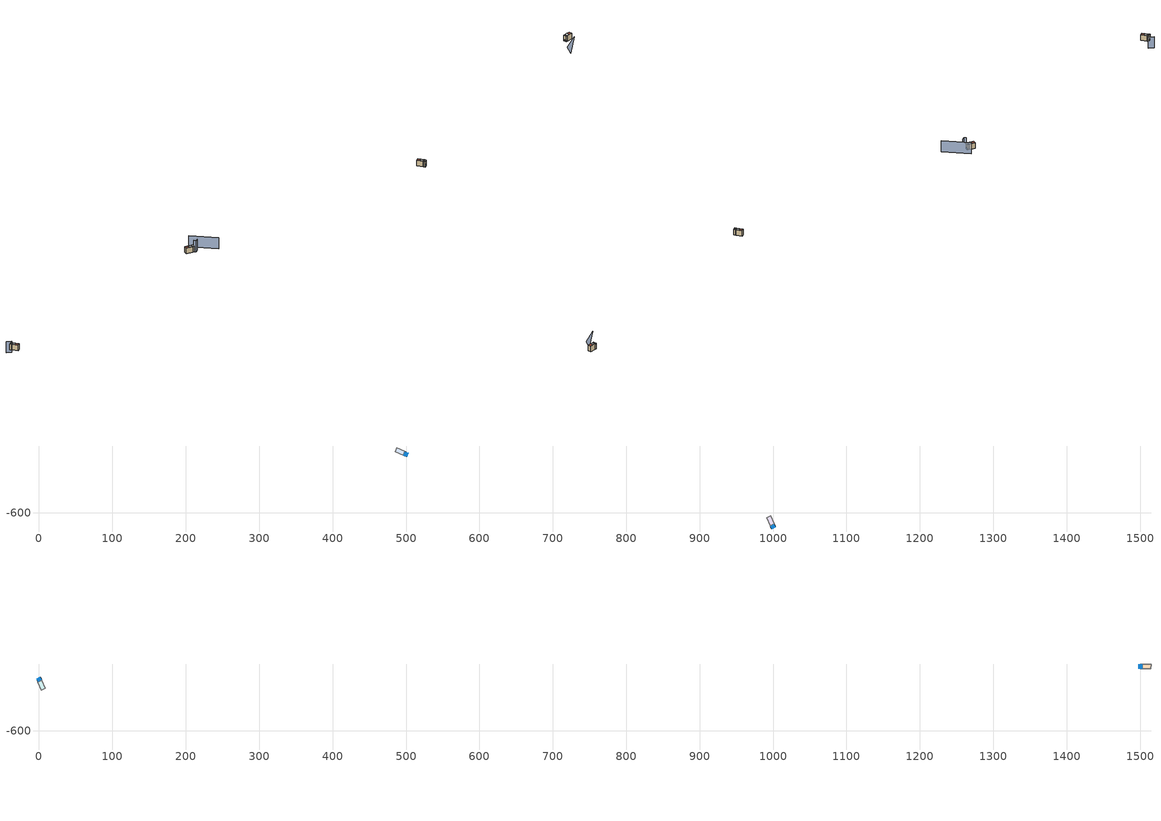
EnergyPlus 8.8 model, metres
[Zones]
1Perim
 floor adiabatic (115mmSandLimeBrick): 498.76,-522.55 496.12,-521.46 498.42,-515.91 501.06,-517.01 z0
 wall outside (U0-4): 498.76,-522.55 501.06,-517.01 z0:10.48
 wall to 1Core (115mmSandLimeBrick): 498.42,-515.91 496.12,-521.46 z0:10.48
 wall adiabatic (115mmSandLimeBrick): 501.06,-517.01 498.42,-515.91 / 496.12,-521.46 498.76,-522.55 z0:10.48
 window (Double): 498.8,-522.46 501.02,-517.1 z0.85:3.02
 ceiling adiabatic (115mmSandLimeBrick): 498.76,-522.55 501.06,-517.01 499.74,-516.46 497.44,-522 z10.48
 roof outside (U0-3): 497.44,-522 499.74,-516.46 498.42,-515.91 496.12,-521.46 z10.48
1Core
 floor adiabatic (115mmSandLimeBrick): 496.12,-521.46 485.09,-516.89 487.39,-511.34 498.42,-515.91 z0
 wall adiabatic (115mmSandLimeBrick): 498.42,-515.91 487.39,-511.34 485.09,-516.89 496.12,-521.46 z0:10.48
 ceiling adiabatic (115mmSandLimeBrick): 496.12,-521.46 498.42,-515.91 492.9,-513.63 490.61,-519.17 z10.48
 roof outside (U0-3): 490.61,-519.17 492.9,-513.63 487.39,-511.34 485.09,-516.89 z10.48
2Perim
 floor adiabatic (115mmSandLimeBrick): 997.21,-619.99 996.07,-617.37 1001.57,-614.98 1002.71,-617.6 z0
 wall outside (U0-4): 997.21,-619.99 1002.71,-617.6 z0:10.48
 wall to 2Core (115mmSandLimeBrick): 1001.57,-614.98 996.07,-617.37 z0:10.48
 wall adiabatic (115mmSandLimeBrick): 1002.71,-617.6 1001.57,-614.98 / 996.07,-617.37 997.21,-619.99 z0:10.48
 window (Double): 997.3,-619.95 1002.62,-617.64 z0.85:3.02
 ceiling adiabatic (115mmSandLimeBrick): 997.21,-619.99 1002.71,-617.6 1002.14,-616.29 996.64,-618.68 z10.48
 roof outside (U0-3): 996.64,-618.68 1002.14,-616.29 1001.57,-614.98 996.07,-617.37 z10.48
2Core
 floor adiabatic (115mmSandLimeBrick): 996.07,-617.37 991.31,-606.43 996.81,-604.03 1001.57,-614.98 z0
 wall adiabatic (115mmSandLimeBrick): 1001.57,-614.98 996.81,-604.03 991.31,-606.43 996.07,-617.37 z0:10.48
 ceiling adiabatic (115mmSandLimeBrick): 996.07,-617.37 1001.57,-614.98 999.19,-609.51 993.69,-611.9 z10.48
 roof outside (U0-3): 993.69,-611.9 999.19,-609.51 996.81,-604.03 991.31,-606.43 z10.48
0Perim
 floor adiabatic (115mmSandLimeBrick): 2.79,-528.49 3.93,-531.12 -1.57,-533.51 -2.71,-530.89 z10.48
 wall outside (U0-4): 2.79,-528.49 -2.71,-530.89 z10.48:20.97
 wall to 0Core (115mmSandLimeBrick): -1.57,-533.51 3.93,-531.12 z10.48:20.97
 wall adiabatic (115mmSandLimeBrick): -2.71,-530.89 -1.57,-533.51 / 3.93,-531.12 2.79,-528.49 z10.48:20.97
 window (Double): 2.7,-528.53 -2.62,-530.85 z11.34:13.5
 ceiling adiabatic (115mmSandLimeBrick): 2.79,-528.49 -2.71,-530.89 -2.14,-532.2 3.36,-529.8 z20.97
 roof outside (U0-3): 3.36,-529.8 -2.14,-532.2 -1.57,-533.51 3.93,-531.12 z20.97
0Core
 floor adiabatic (115mmSandLimeBrick): 3.93,-531.12 8.69,-542.06 3.19,-544.45 -1.57,-533.51 z10.48
 wall adiabatic (115mmSandLimeBrick): -1.57,-533.51 3.19,-544.45 8.69,-542.06 3.93,-531.12 z10.48:20.97
 ceiling adiabatic (115mmSandLimeBrick): 3.93,-531.12 -1.57,-533.51 0.81,-538.98 6.31,-536.59 z20.97
 roof outside (U0-3): 6.31,-536.59 0.81,-538.98 3.19,-544.45 8.69,-542.06 z20.97
3Perim
 floor adiabatic (115mmSandLimeBrick): 1500.1,-509.38 1502.96,-509.38 1502.96,-515.38 1500.1,-515.38 z10.48
 wall outside (U0-4): 1500.1,-509.38 1500.1,-515.38 z10.48:20.97
 wall to 3Core (115mmSandLimeBrick): 1502.96,-515.38 1502.96,-509.38 z10.48:20.97
 wall adiabatic (115mmSandLimeBrick): 1500.1,-515.38 1502.96,-515.38 / 1502.96,-509.38 1500.1,-509.38 z10.48:20.97
 window (Double): 1500.1,-509.48 1500.1,-515.28 z11.34:13.5
 ceiling adiabatic (115mmSandLimeBrick): 1500.1,-509.38 1500.1,-515.38 1501.53,-515.38 1501.53,-509.38 z20.97
 roof outside (U0-3): 1501.53,-509.38 1501.53,-515.38 1502.96,-515.38 1502.96,-509.38 z20.97
3Core
 floor adiabatic (115mmSandLimeBrick): 1502.96,-509.38 1514.89,-509.38 1514.89,-515.38 1502.96,-515.38 z10.48
 wall adiabatic (115mmSandLimeBrick): 1502.96,-515.38 1514.89,-515.38 1514.89,-509.38 1502.96,-509.38 z10.48:20.97
 ceiling adiabatic (115mmSandLimeBrick): 1502.96,-509.38 1502.96,-515.38 1508.93,-515.38 1508.93,-509.38 z20.97
 roof outside (U0-3): 1508.93,-509.38 1508.93,-515.38 1514.89,-515.38 1514.89,-509.38 z20.97
shading: 0.06,-519.93 6.85,-526.73 / 507.59,-522.39 500.89,-525.2 / 500.89,-525.2 499.37,-521.07 / 507.42,-503.9 534.8,-546.69 z0:20.97; 1468.76,-543.31,20.97 1506.89,-526.73,20.97 1487.83,-535.02,0
[Site:GroundTemperature:BuildingSurface]
14, 14, 14, 14, 14, 14, 14, 14, 14, 14, 14, 14
[Site:GroundReflectance]
0.2, 0.2, 0.2, 0.2, 0.2, 0.2, 0.2, 0.2, 0.2, 0.2, 0.2, 0.2
[Site:GroundReflectance:SnowModifier]
1, 1
[Building]
Building: North Axis {deg}=0; Terrain=Suburbs; Loads Convergence Tolerance Value=.04; Temperature Convergence Tolerance Value {deltaC}=.4; Solar Distribution=MinimalShadowing; Maximum Number of Warmup Days=25
[Construction]
115mmSandLimeBrick: Plaster_0.005_115mmSandLimeBrick, Sand-Lime Brick_0.08_115mmSandLimeBrick, Plaster_0.08_115mmSandLimeBrick
U0-4: XPS Board_0.06_U0-4, General Concrete_0.2_U0-4
U0-3: XPS Board_0.12_U0-3, General Concrete_0.2_U0-3
Double: Generic Clear Glass 6mm_0.006_Double, ARGON_0.0013_Double, Generic Clear Glass 6mm_0.006_Double
[Material] Roughness=Rough; Thermal Absorptance=0.9
Name | Thickness {m} | Conductivity {W/m-K} | Density {kg/m3} | Specific Heat {J/kg-K} | Solar Absorptance | Visible Absorptance
Plaster_0.005_115mmSandLimeBrick | 0.005 | 1 | 2000 | 1130 | 0.6 | 0.6
Sand-Lime Brick_0.08_115mmSandLimeBrick | 0.08 | 0.56 | 1200 | 1000 | 0.6 | 0.6
Plaster_0.08_115mmSandLimeBrick | 0.08 | 1 | 2000 | 1130 | 0.6 | 0.6
XPS Board_0.06_U0-4 | 0.06 | 0.034 | 35 | 1400 | 0.6 | 0.6
General Concrete_0.2_U0-4; General Concrete_0.2_U0-3 | 0.2 | 2 | 2400 | 950 | 0.7 | 0.7
XPS Board_0.12_U0-3 | 0.12 | 0.034 | 35 | 1400 | 0.6 | 0.6
[WindowMaterial:Glazing]
Generic Clear Glass 6mm_0.006_Double: Optical Data Type=SpectralAverage; Window Glass Spectral Data Set=SpectralAverage; Thickness {m}=0.006; Solar Transmittance at Normal Incidence=0.68; Front Side Solar Reflectance at Normal Incidence=0.09; Back Side Solar Reflectance at Normal Incidence=0.1; Visible Transmittance at Normal Incidence=0.81; Front Side Visible Reflectance at Normal Incidence=0.11; Back Side Visible Reflectance at Normal Incidence=0.12; Infrared Transmittance at Normal Incidence=0; Front Side Infrared Hemispherical Emissivity=0.2; Back Side Infrared Hemispherical Emissivity=0.2; Conductivity {W/m-K}=0.9; Dirt Correction Factor for Solar and Visible Transmittance=1
[WindowMaterial:Gas]
ARGON_0.0013_Double: Gas Type=ARGON; Thickness {m}=0.0013
[EnergyManagementSystem:Sensor]
Name | Output:Variable or Output:Meter Index Key | Output:Variable or Output:Meter
OutdoorTemp | Environment | Site Outdoor Air Drybulb Temperature
OutdoorRelHumid | Environment | Site Outdoor Air Relative Humidity
USRNATVENT_0Perim; USRNATVENT_1Perim; USRNATVENT_2Perim; USRNATVENT_3Perim | AllOff | Schedule Value
[Zone] Type=1; Multiplier=1; Zone Inside Convection Algorithm=TARP; Zone Outside Convection Algorithm=DOE-2
Name | Volume {m3} | Floor Area {m2}
0Perim; 1Perim; 2Perim; 3Perim | 179.767 | 17.1452
0Core; 1Core; 2Core; 3Core | 750.846 | 71.6117
[People] Number of People Schedule=60HrWk; Number of People Calculation Method=People/Area; People per Zone Floor Area {person/m2}=0.05; Fraction Radiant=0.3; Sensible Heat Fraction=AUTOCALCULATE; Carbon Dioxide Generation Rate {m3/s-W}=3.82e-08; Enable ASHRAE 55 Comfort Warnings=No; Mean Radiant Temperature Calculation Type=ZoneAveraged; Clothing Insulation Calculation Method=DynamicClothingModelASHRAE55; Thermal Comfort Model 1 Type=AdaptiveASH55
Name | Zone or ZoneList | Activity Level Schedule | Work Efficiency Schedule | Air Velocity Schedule
People 0Perim | 0Perim | 0PerimPeopleActivity | 0PerimWorkEfficiency | 0PerimAirVelocity
People 0Core | 0Core | 0CorePeopleActivity | 0CoreWorkEfficiency | 0CoreAirVelocity
People 1Perim | 1Perim | 1PerimPeopleActivity | 1PerimWorkEfficiency | 1PerimAirVelocity
People 1Core | 1Core | 1CorePeopleActivity | 1CoreWorkEfficiency | 1CoreAirVelocity
People 2Perim | 2Perim | 2PerimPeopleActivity | 2PerimWorkEfficiency | 2PerimAirVelocity
People 2Core | 2Core | 2CorePeopleActivity | 2CoreWorkEfficiency | 2CoreAirVelocity
People 3Perim | 3Perim | 3PerimPeopleActivity | 3PerimWorkEfficiency | 3PerimAirVelocity
People 3Core | 3Core | 3CorePeopleActivity | 3CoreWorkEfficiency | 3CoreAirVelocity
[ElectricEquipment] Schedule=60HrWk; Design Level Calculation Method=Watts/Area; Watts per Zone Floor Area {W/m2}=15; Fraction Latent=0; Fraction Radiant=.2; Fraction Lost=0
Name | Zone or ZoneList
0Perim Equipment 1 | 0Perim
0Core Equipment 1 | 0Core
1Perim Equipment 1 | 1Perim
1Core Equipment 1 | 1Core
2Perim Equipment 1 | 2Perim
2Core Equipment 1 | 2Core
3Perim Equipment 1 | 3Perim
3Core Equipment 1 | 3Core
[Lights] Schedule=60HrWk; Design Level Calculation Method=Watts/Area; Watts per Zone Floor Area {W/m2}=15; Return Air Fraction=0; Fraction Radiant=.42; Fraction Visible=.18; Fraction Replaceable=1
Name | Zone or ZoneList
0Perim General lighting | 0Perim
0Core General lighting | 0Core
1Perim General lighting | 1Perim
1Core General lighting | 1Core
2Perim General lighting | 2Perim
2Core General lighting | 2Core
3Perim General lighting | 3Perim
3Core General lighting | 3Core
[Daylighting:Controls] Daylighting Method=SplitFlux; Lighting Control Type=Continuous; Minimum Input Power Fraction for Continuous or ContinuousOff Dimming Control=0.1; Minimum Light Output Fraction for Continuous or ContinuousOff Dimming Control=0.1; Number of Stepped Control Steps=3; Probability Lighting will be Reset When Needed in Manual Stepped Control=1; Glare Calculation Azimuth Angle of View Direction Clockwise from Zone y-Axis {deg}=0; Maximum Allowable Discomfort Glare Index=22; Fraction of Zone Controlled by Reference Point 1=1; Illuminance Setpoint at Reference Point 1 {lux}=500
Name | Zone | Glare Calculation Daylighting Reference Point | Daylighting Reference Point 1
0Perim_DaylCtrl | 0Perim | 0Perim_DaylRefPt1 | 0Perim_DaylRefPt1
0Core_DaylCtrl | 0Core | 0Core_DaylRefPt1 | 0Core_DaylRefPt1
1Perim_DaylCtrl | 1Perim | 1Perim_DaylRefPt1 | 1Perim_DaylRefPt1
1Core_DaylCtrl | 1Core | 1Core_DaylRefPt1 | 1Core_DaylRefPt1
2Perim_DaylCtrl | 2Perim | 2Perim_DaylRefPt1 | 2Perim_DaylRefPt1
2Core_DaylCtrl | 2Core | 2Core_DaylRefPt1 | 2Core_DaylRefPt1
3Perim_DaylCtrl | 3Perim | 3Perim_DaylRefPt1 | 3Perim_DaylRefPt1
3Core_DaylCtrl | 3Core | 3Core_DaylRefPt1 | 3Core_DaylRefPt1
[ZoneControl:Thermostat]
Name | Zone or ZoneList | Control Type Schedule | Control 1
0Perim Thermostat | 0Perim | 0PerimZoneControlTypeSched | Dual Setpoint - Zone 0Perim
0Core Thermostat | 0Core | 0CoreZoneControlTypeSched | Dual Setpoint - Zone 0Core
1Perim Thermostat | 1Perim | 1PerimZoneControlTypeSched | Dual Setpoint - Zone 1Perim
1Core Thermostat | 1Core | 1CoreZoneControlTypeSched | Dual Setpoint - Zone 1Core
2Perim Thermostat | 2Perim | 2PerimZoneControlTypeSched | Dual Setpoint - Zone 2Perim
2Core Thermostat | 2Core | 2CoreZoneControlTypeSched | Dual Setpoint - Zone 2Core
3Perim Thermostat | 3Perim | 3PerimZoneControlTypeSched | Dual Setpoint - Zone 3Perim
3Core Thermostat | 3Core | 3CoreZoneControlTypeSched | Dual Setpoint - Zone 3Core
[ThermostatSetpoint:DualSetpoint]
Name | Heating Setpoint Temperature Schedule | Cooling Setpoint Temperature Schedule
Dual Setpoint - Zone 0Perim | 0PerimHeating_SP_Sch | 0PerimCooling_SP_Sch
Dual Setpoint - Zone 0Core | 0CoreHeating_SP_Sch | 0CoreCooling_SP_Sch
Dual Setpoint - Zone 1Perim | 1PerimHeating_SP_Sch | 1PerimCooling_SP_Sch
Dual Setpoint - Zone 1Core | 1CoreHeating_SP_Sch | 1CoreCooling_SP_Sch
Dual Setpoint - Zone 2Perim | 2PerimHeating_SP_Sch | 2PerimCooling_SP_Sch
Dual Setpoint - Zone 2Core | 2CoreHeating_SP_Sch | 2CoreCooling_SP_Sch
Dual Setpoint - Zone 3Perim | 3PerimHeating_SP_Sch | 3PerimCooling_SP_Sch
Dual Setpoint - Zone 3Core | 3CoreHeating_SP_Sch | 3CoreCooling_SP_Sch
[Zone equipment]
0Perim: 0Perim Ideal Loads Air
0Core: 0Core Ideal Loads Air
1Perim: 1Perim Ideal Loads Air
1Core: 1Core Ideal Loads Air
2Perim: 2Perim Ideal Loads Air
2Core: 2Core Ideal Loads Air
3Perim: 3Perim Ideal Loads Air
3Core: 3Core Ideal Loads Air
[ZoneHVAC:IdealLoadsAirSystem] Maximum Heating Supply Air Temperature {C}=30; Minimum Cooling Supply Air Temperature {C}=18; Maximum Heating Supply Air Humidity Ratio {kgWater/kgDryAir}=0.01; Minimum Cooling Supply Air Humidity Ratio {kgWater/kgDryAir}=0.008; Heating Limit=NoLimit; Maximum Heating Air Flow Rate {m3/s}=100; Cooling Limit=NoLimit; Maximum Cooling Air Flow Rate {m3/s}=100; Heating Availability Schedule=AllOn; Cooling Availability Schedule=AllOn; Dehumidification Control Type=None; Humidification Control Type=None; Demand Controlled Ventilation Type=OccupancySchedule; Outdoor Air Economizer Type=DifferentialEnthalpy; Heat Recovery Type=Enthalpy; Sensible Heat Recovery Effectiveness=0.7; Latent Heat Recovery Effectiveness=0.65
Name | Design Specification Outdoor Air Object
0Perim Ideal Loads Air | 0PerimMinFreshAir
0Core Ideal Loads Air | 0CoreMinFreshAir
1Perim Ideal Loads Air | 1PerimMinFreshAir
1Core Ideal Loads Air | 1CoreMinFreshAir
2Perim Ideal Loads Air | 2PerimMinFreshAir
2Core Ideal Loads Air | 2CoreMinFreshAir
3Perim Ideal Loads Air | 3PerimMinFreshAir
3Core Ideal Loads Air | 3CoreMinFreshAir
[DesignSpecification:OutdoorAir] Outdoor Air Method=Sum; Outdoor Air Flow per Person {m3/s-person}=0.0005; Outdoor Air Flow per Zone Floor Area {m3/s-m2}=0.0005; Outdoor Air Schedule=30HrWk
0PerimMinFreshAir; 0CoreMinFreshAir; 1PerimMinFreshAir; 1CoreMinFreshAir; 2PerimMinFreshAir; 2CoreMinFreshAir; 3PerimMinFreshAir; 3CoreMinFreshAir
[ZoneVentilation:DesignFlowRate] Schedule=AllOn; Design Flow Rate Calculation Method=AirChanges/Hour; Air Changes per Hour {1/hr}=0; Ventilation Type=NATURAL; Fan Pressure Rise {Pa}=0; Fan Total Efficiency=1; Constant Term Coefficient=1; Temperature Term Coefficient=0; Velocity Term Coefficient=0; Velocity Squared Term Coefficient=0; Minimum Indoor Temperature {C}=18; Delta Temperature {deltaC}=1; Maximum Wind Speed {m/s}=40
Name | Zone or ZoneList
0Perim ScheduledVent | 0Perim
1Perim ScheduledVent | 1Perim
2Perim ScheduledVent | 2Perim
3Perim ScheduledVent | 3Perim
[EnergyManagementSystem:Actuator] Actuated Component Type=Schedule:Constant; Actuated Component Control Type=Schedule Value
Name | Actuated Component Unique
NATVENT_AVAIL_SCHED_ACTUATOR_0Perim | NATVENT_AVAIL_SCHED_0Perim
NATVENT_AVAIL_SCHED_ACTUATOR_1Perim | NATVENT_AVAIL_SCHED_1Perim
NATVENT_AVAIL_SCHED_ACTUATOR_2Perim | NATVENT_AVAIL_SCHED_2Perim
NATVENT_AVAIL_SCHED_ACTUATOR_3Perim | NATVENT_AVAIL_SCHED_3Perim
[EnergyManagementSystem:ProgramCallingManager]
My 0Perim_Setpoint_Schedule_Calculator_Example: BeginTimestepBeforePredictor; 0Perim_ErlEnforceBinary
My 1Perim_Setpoint_Schedule_Calculator_Example: BeginTimestepBeforePredictor; 1Perim_ErlEnforceBinary
My 2Perim_Setpoint_Schedule_Calculator_Example: BeginTimestepBeforePredictor; 2Perim_ErlEnforceBinary
My 3Perim_Setpoint_Schedule_Calculator_Example: BeginTimestepBeforePredictor; 3Perim_ErlEnforceBinary
[EnergyManagementSystem:Program]
0Perim_ErlEnforceBinary: IF (USRNATVENT_0Perim > 0); Set NATVENT_AVAIL_SCHED_ACTUATOR_0Perim = 1; ELSE; Set NATVENT_AVAIL_SCHED_ACTUATOR_0Perim = 0; ENDIF
1Perim_ErlEnforceBinary: IF (USRNATVENT_1Perim > 0); Set NATVENT_AVAIL_SCHED_ACTUATOR_1Perim = 1; ELSE; Set NATVENT_AVAIL_SCHED_ACTUATOR_1Perim = 0; ENDIF
2Perim_ErlEnforceBinary: IF (USRNATVENT_2Perim > 0); Set NATVENT_AVAIL_SCHED_ACTUATOR_2Perim = 1; ELSE; Set NATVENT_AVAIL_SCHED_ACTUATOR_2Perim = 0; ENDIF
3Perim_ErlEnforceBinary: IF (USRNATVENT_3Perim > 0); Set NATVENT_AVAIL_SCHED_ACTUATOR_3Perim = 1; ELSE; Set NATVENT_AVAIL_SCHED_ACTUATOR_3Perim = 0; ENDIF
[ZoneVentilation:WindandStackOpenArea] Opening Area {m2}=10.0656; Opening Effectiveness=0; Effective Angle {deg}=0; Height Difference {m}=0.542326; Discharge Coefficient for Opening=0.6; Minimum Indoor Temperature {C}=22; Maximum Indoor Temperature {C}=100; Delta Temperature {deltaC}=1; Minimum Outdoor Temperature {C}=22; Maximum Outdoor Temperature {C}=26; Maximum Wind Speed {m/s}=40
Name | Zone | Opening Area Fraction Schedule
0PerimNatVent_Buoy | 0Perim | NATVENT_AVAIL_SCHED_0Perim
1PerimNatVent_Buoy | 1Perim | NATVENT_AVAIL_SCHED_1Perim
2PerimNatVent_Buoy | 2Perim | NATVENT_AVAIL_SCHED_2Perim
3PerimNatVent_Buoy | 3Perim | NATVENT_AVAIL_SCHED_3Perim
[ZoneInfiltration:DesignFlowRate] Schedule=On; Design Flow Rate Calculation Method=AirChanges/Hour; Air Changes per Hour {1/hr}=2; Constant Term Coefficient=1; Temperature Term Coefficient=0; Velocity Term Coefficient=0; Velocity Squared Term Coefficient=0
Name | Zone or ZoneList
0PerimInfiltration | 0Perim
1PerimInfiltration | 1Perim
2PerimInfiltration | 2Perim
3PerimInfiltration | 3Perim
[WaterUse:Equipment]
Name | Peak Flow Rate {m3/s} | Flow Rate Fraction Schedule | Target Temperature Schedule | Hot Water Supply Temperature Schedule | Cold Water Supply Temperature Schedule
DHW 0Perim | 0 | equipOffice | DHW Supply Temperature 0Perim | DHW Supply Temperature 0Perim | DHW Mains Temperature 0Perim
DHW 0Core | 1.98921e-06 | 60HrWk | DHW Supply Temperature 0Core | DHW Supply Temperature 0Core | DHW Mains Temperature 0Core
DHW 1Perim | 0 | equipOffice | DHW Supply Temperature 1Perim | DHW Supply Temperature 1Perim | DHW Mains Temperature 1Perim
DHW 1Core | 1.98921e-06 | 60HrWk | DHW Supply Temperature 1Core | DHW Supply Temperature 1Core | DHW Mains Temperature 1Core
DHW 2Perim | 0 | equipOffice | DHW Supply Temperature 2Perim | DHW Supply Temperature 2Perim | DHW Mains Temperature 2Perim
DHW 2Core | 1.98921e-06 | 60HrWk | DHW Supply Temperature 2Core | DHW Supply Temperature 2Core | DHW Mains Temperature 2Core
DHW 3Perim | 0 | equipOffice | DHW Supply Temperature 3Perim | DHW Supply Temperature 3Perim | DHW Mains Temperature 3Perim
DHW 3Core | 1.98921e-06 | 60HrWk | DHW Supply Temperature 3Core | DHW Supply Temperature 3Core | DHW Mains Temperature 3Core
[Schedule:Constant]
On: On/Off, 1
0PerimPeopleActivity; 0CorePeopleActivity; 1PerimPeopleActivity; 1CorePeopleActivity; 2PerimPeopleActivity; 2CorePeopleActivity; 3PerimPeopleActivity; 3CorePeopleActivity: Any Number, 125.28
0PerimAirVelocity; 0CoreAirVelocity; 1PerimAirVelocity; 1CoreAirVelocity; 2PerimAirVelocity; 2CoreAirVelocity; 3PerimAirVelocity; 3CoreAirVelocity: Any Number, 0.2
0PerimWorkEfficiency; 0CoreWorkEfficiency; 1PerimWorkEfficiency; 1CoreWorkEfficiency; 2PerimWorkEfficiency; 2CoreWorkEfficiency; 3PerimWorkEfficiency; 3CoreWorkEfficiency: Any Number, 0
0PerimHeating_SP_Sch; 0PerimCooling_SP_Sch; 0CoreHeating_SP_Sch; 0CoreCooling_SP_Sch; 1PerimHeating_SP_Sch; 1PerimCooling_SP_Sch; 1CoreHeating_SP_Sch; 1CoreCooling_SP_Sch; 2PerimHeating_SP_Sch; 2PerimCooling_SP_Sch; 2CoreHeating_SP_Sch; 2CoreCooling_SP_Sch; 3PerimHeating_SP_Sch; 3PerimCooling_SP_Sch; 3CoreHeating_SP_Sch; 3CoreCooling_SP_Sch: Temperature, 22
0PerimZoneControlTypeSched; 0CoreZoneControlTypeSched; 1PerimZoneControlTypeSched; 1CoreZoneControlTypeSched; 2PerimZoneControlTypeSched; 2CoreZoneControlTypeSched; 3PerimZoneControlTypeSched; 3CoreZoneControlTypeSched: Any Number, 4
NATVENT_AVAIL_SCHED_0Perim; NATVENT_AVAIL_SCHED_1Perim; NATVENT_AVAIL_SCHED_2Perim; NATVENT_AVAIL_SCHED_3Perim: Fraction, 1
DHW Supply Temperature 0Perim; DHW Supply Temperature 0Core; DHW Supply Temperature 1Perim; DHW Supply Temperature 1Core; DHW Supply Temperature 2Perim; DHW Supply Temperature 2Core; DHW Supply Temperature 3Perim; DHW Supply Temperature 3Core: Temperature, 65
DHW Mains Temperature 0Perim; DHW Mains Temperature 0Core; DHW Mains Temperature 1Perim; DHW Mains Temperature 1Core; DHW Mains Temperature 2Perim; DHW Mains Temperature 2Core; DHW Mains Temperature 3Perim; DHW Mains Temperature 3Core: Temperature, 10
[Schedule:Year]
60HrWk: 60HrWk, 1, 1, 12, 31
30HrWk: 30HrWk, 1, 1, 12, 31
AllOn: AllOn, 1, 1, 12, 31
equipOffice: equipOffice, 1, 1, 12, 31
AllOff: AllOff, 1, 1, 12, 31
[Schedule:Week:Daily]
60HrWk: 60HrWkDay, 60HrWkDay, 60HrWkDay, 60HrWkDay, 60HrWkDay, 60HrWkDay, 60HrWkDay, 60HrWkDay, 60HrWkDay, 60HrWkDay, 60HrWkDay, 60HrWkDay
30HrWk: 30HrWkDay, 30HrWkDay, 30HrWkDay, 30HrWkDay, 30HrWkDay, 30HrWkDay, 30HrWkDay, 30HrWkDay, 30HrWkDay, 30HrWkDay, 30HrWkDay, 30HrWkDay
AllOn: AllOn, AllOn, AllOn, AllOn, AllOn, AllOn, AllOn, AllOn, AllOn, AllOn, AllOn, AllOn
equipOffice: equipOfficeWeekEnd, equipOffice, equipOffice, equipOffice, equipOffice, equipOffice, equipOfficeWeekEnd, equipOfficeWeekEnd, equipOffice, equipOffice, equipOffice, equipOffice
AllOff: AllOff, AllOff, AllOff, AllOff, AllOff, AllOff, AllOff, AllOff, AllOff, AllOff, AllOff, AllOff
[Schedule:Day:Hourly]
60HrWkDay: 0.2, 0.2, 0.2, 0.2, 0.2, 0.2, 0.2, 0.4, 0.8, 0.8, 1, 1, 0.8, 1, 1, 1, 0.8, 0.4, 0.2, 0.2, 0.2, 0.2, 0.2, 0.2
30HrWkDay; equipOffice; equipOfficeWeekEnd: 0.1, 0.1, 0.1, 0.1, 0.1, 0.1, 0.1, 0.2, 0.4, 0.6, 0.8, 0.8, 0.4, 0.6, 0.8, 0.8, 0.4, 0.2, 0.1, 0.1, 0.1, 0.1, 0.1, 0.1
AllOn: 1, 1, 1, 1, 1, 1, 1, 1, 1, 1, 1, 1, 1, 1, 1, 1, 1, 1, 1, 1, 1, 1, 1, 1
AllOff: 0, 0, 0, 0, 0, 0, 0, 0, 0, 0, 0, 0, 0, 0, 0, 0, 0, 0, 0, 0, 0, 0, 0, 0
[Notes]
----  This file was generated with Archsim v.4.0.2.17
-------------------------ERL SENSORS--------------------------
115mmSandLimeBrick GasType: Partition
